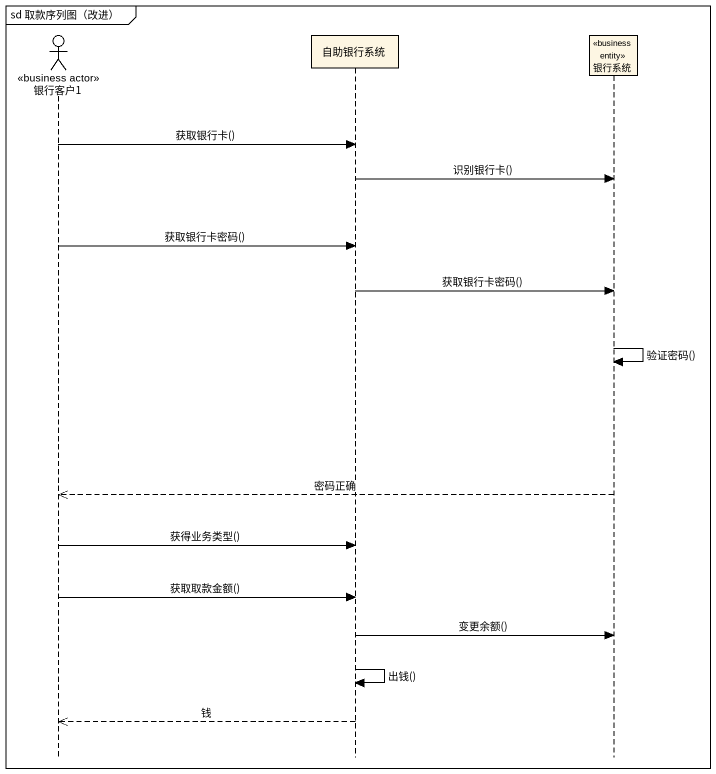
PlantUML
@startuml
mainframe sd 取款序列图（改进）
hide footbox
actor 银行客户1 <<business actor>>
participant 自助银行系统
participant 银行系统 <<business entity>>

银行客户1 -> 自助银行系统 : 获取银行卡()
自助银行系统 -> 银行系统 : 识别银行卡()
银行客户1 -> 自助银行系统 : 获取银行卡密码()
自助银行系统 -> 银行系统 : 获取银行卡密码()
银行系统 -> 银行系统 : 验证密码()
银行系统 -->> 银行客户1 : 密码正确
银行客户1 -> 自助银行系统 : 获得业务类型()
银行客户1 -> 自助银行系统 : 获取取款金额()
自助银行系统 -> 银行系统 : 变更余额()
自助银行系统 -> 自助银行系统 : 出钱()
自助银行系统 -->> 银行客户1 : 钱
@enduml
